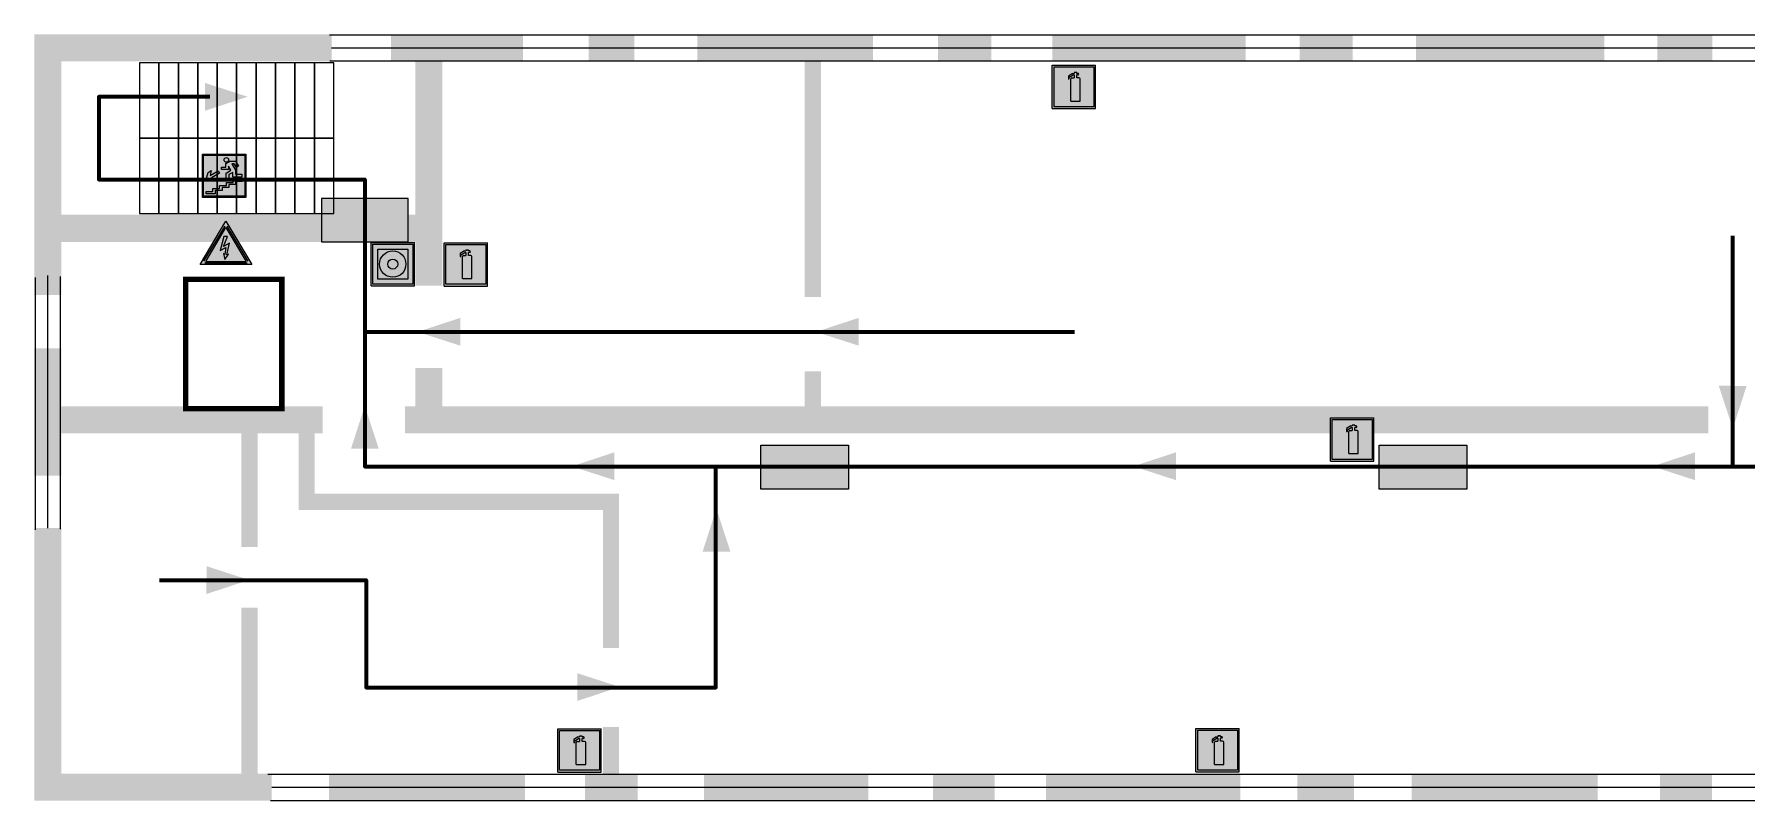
# Model space of a CAD drawing. Header units: millimetres. Extents: x 13114 to 67229, y 22859 to 38520.
# Drawn here: x 32279.9 to 32596.1, y 35297.6 to 35439.1 of the extents above; entities that cross this region are included whole.
import ezdxf

# ---------------------------------------------------------------- set-up
doc = ezdxf.new("R2010")
doc.units = ezdxf.units.MM
doc.layers.add('План_Штампы', color=7, linetype='Continuous')

# ---------------------------------------------------------------- blocks, each defined once
blk = doc.blocks.new('A$C7B4425F7')
at = {"true_color": 0xffffff}
blk.add_hatch(color=7, dxfattribs=at).paths.add_polyline_path([(0, 0), (-16, 0), (-16, -8), (0, -8)])
h = blk.add_hatch(color=126)
h.paths.add_polyline_path([(-0.2, -0.2), (-15.8, -0.2), (-15.8, -7.8), (-0.2, -7.8)])
h.paths.add_polyline_path([(-11.76, -2.03), (-11.76, -3.66), (-11.17, -3.66, -0.568275), (-11.17, -6.18), (-12.58, -6.18), (-12.58, -2.03)], flags=16)
h.paths.add_polyline_path([(-13.33, -4.12, -0.495768), (-13.59, -6.18), (-15.03, -6.18), (-15.03, -2.03), (-13.59, -2.03, -0.487973)], flags=16)
h.paths.add_polyline_path([(-10.25, -2.03), (-9.48, -2.03), (-9.48, -6.18), (-10.25, -6.18)], flags=16)
h.paths.add_polyline_path([(-13.84, -3.69), (-14.24, -3.69), (-14.24, -3.03), (-13.9, -3.03, -0.692621)], flags=0)
h.paths.add_polyline_path([(-9.15, -2.03), (-8.4, -2.03), (-8.04, -3.07), (-7.68, -2.03), (-6.93, -2.03), (-7.64, -4.1), (-6.93, -6.18), (-7.68, -6.18), (-8.04, -5.14), (-8.4, -6.18), (-9.15, -6.18), (-8.44, -4.1)], flags=16)
h.paths.add_polyline_path([(-11.76, -4.46), (-11.42, -4.46, -0.692621), (-11.36, -5.12), (-11.76, -5.12)], flags=0)
h.paths.add_polyline_path([(-13.9, -5.2), (-14.24, -5.2), (-14.24, -4.55), (-13.84, -4.55, -0.708038)], flags=0)
edge = h.paths.add_edge_path(flags=16)
edge.add_ellipse((-5.51, -4.08), major_axis=(0, 2.05), ratio=0.586184, start_angle=0, end_angle=360)
edge = h.paths.add_edge_path(flags=0)
edge.add_ellipse((-5.51, -4.08), major_axis=(0, 1.14), ratio=0.454828, start_angle=0, end_angle=360)
h.paths.add_polyline_path([(-4.13, -4.96, 0.377264), (-3.48, -4.52, 0.0555), (-3.16, -2.03), (-1.66, -2.03), (-1.66, -4.96), (-0.96, -4.96), (-0.96, -7.01), (-1.75, -7.01), (-1.75, -6.18), (-3.3, -6.18), (-3.3, -7.02), (-4.13, -7.02)], flags=16)
h.paths.add_polyline_path([(-2.73, -2.91), (-2.28, -2.91), (-2.28, -4.96), (-3.05, -4.96, 0.079136)], flags=0)
at = {"color": 126}
blk.add_lwpolyline([(-16, -8), (0, -8), (0, 0), (-16, 0)], close=True, dxfattribs=at)
blk = doc.blocks.new('вниз 3')
at = {"lineweight": 0, "true_color": 0xffffff}
h = blk.add_hatch(color=7, dxfattribs=at)
h.dxf.hatch_style = 1
h.paths.add_polyline_path([(40997.5, -4475.69), (40997.25, -4475.28), (40995.76, -4476.15), (40995.97, -4475.23), (40995.39, -4475.56), (40995.05, -4476.83), (40996.33, -4477.17), (40996.91, -4476.83), (40996, -4476.55)], flags=0)
h.paths.add_polyline_path([(40999.81, -4473.95), (41000.22, -4473.95), (41000.64, -4474.67), (41001.03, -4474.43), (41000.46, -4473.49), (41000.42, -4473.49), (40999.43, -4473.49), (40998.68, -4473.92), (40998.68, -4474.57), (40997.88, -4474.57), (40997.88, -4475), (40999.14, -4475), (40999.14, -4474.43), (40999.14, -4474.38), (40999.59, -4475.15), (40998.72, -4475.67), (40998.72, -4477.06), (40999.24, -4477.06), (40999.24, -4475.96), (40999.95, -4475.56), (40999.95, -4476.43), (41001.61, -4476.43), (41001.61, -4475.88), (41000.47, -4475.88), (41000.47, -4475.12)], flags=0)
h.paths.add_polyline_path([(40999.2, -4473.24, 1), (40998.35, -4473.24, 1)], flags=0)
h.paths.add_polyline_path([(41000.46, -4477.26), (41001.69, -4477.26), (41001.69, -4476.84), (41000.03, -4476.84), (41000.03, -4477.39), (40998.78, -4477.39), (40998.78, -4477.95), (40997.53, -4477.95), (40997.53, -4478.5), (40996.29, -4478.5), (40996.29, -4479.06), (40995.05, -4479.06), (40995.05, -4479.48), (40995.29, -4479.48), (40996.72, -4479.48), (40996.72, -4478.92), (40997.97, -4478.92), (40997.97, -4478.36), (40999.2, -4478.36), (40999.2, -4477.81), (41000.46, -4477.81)], flags=0)
h.paths.add_polyline_path([(41002.37, -4472.17), (40994.37, -4472.17), (40994.37, -4480.17), (41002.37, -4480.17)])
h.paths.add_polyline_path([(41002.16, -4479.96), (40994.57, -4479.96), (40994.57, -4472.37), (41002.16, -4472.37)], flags=16)
h.paths.add_polyline_path([(41001.61, -4475.88), (41001.61, -4476.43), (40999.95, -4476.43), (40999.95, -4475.56), (40999.24, -4475.96), (40999.24, -4477.06), (40998.72, -4477.06), (40998.72, -4475.67), (40999.59, -4475.15), (40999.14, -4474.38), (40999.14, -4474.43), (40999.14, -4475), (40997.88, -4475), (40997.88, -4474.57), (40998.68, -4474.57), (40998.68, -4473.92), (40999.43, -4473.49), (41000.42, -4473.49), (41000.46, -4473.49), (41001.03, -4474.43), (41000.64, -4474.67), (41000.22, -4473.95), (40999.81, -4473.95), (41000.47, -4475.12), (41000.47, -4475.88)], flags=0)
h.paths.add_polyline_path([(41001.69, -4476.84), (41001.69, -4477.26), (41000.46, -4477.26), (41000.46, -4477.81), (40999.2, -4477.81), (40999.2, -4478.36), (40997.97, -4478.36), (40997.97, -4478.92), (40996.72, -4478.92), (40996.72, -4479.48), (40995.05, -4479.48), (40995.05, -4479.06), (40996.29, -4479.06), (40996.29, -4478.5), (40997.53, -4478.5), (40997.53, -4477.95), (40998.78, -4477.95), (40998.78, -4477.39), (41000.03, -4477.39), (41000.03, -4476.84)], flags=0)
h.paths.add_polyline_path([(40998.35, -4473.24, -1), (40999.2, -4473.24, -1)], flags=0)
h.paths.add_polyline_path([(40997.5, -4475.69), (40996, -4476.55), (40996.91, -4476.83), (40996.33, -4477.17), (40995.05, -4476.83), (40995.39, -4475.56), (40995.97, -4475.23), (40995.76, -4476.15), (40997.25, -4475.28)], flags=0)
at = {"lineweight": 0}
h = blk.add_hatch(color=126, dxfattribs=at)
h.dxf.hatch_style = 1
h.paths.add_polyline_path([(41002.16, -4472.37), (40994.57, -4472.37), (40994.57, -4479.96), (41002.16, -4479.96)])
h.paths.add_polyline_path([(40995.97, -4475.23), (40995.76, -4476.15), (40997.25, -4475.28), (40997.5, -4475.69), (40996, -4476.55), (40996.91, -4476.83), (40996.33, -4477.17), (40995.05, -4476.83), (40995.39, -4475.56)], flags=16)
h.paths.add_polyline_path([(40997.88, -4474.57), (40998.68, -4474.57), (40998.68, -4473.92), (40999.43, -4473.49), (41000.42, -4473.49), (41000.46, -4473.49), (41001.03, -4474.43), (41000.64, -4474.67), (41000.22, -4473.95), (40999.81, -4473.95), (41000.47, -4475.12), (41000.47, -4475.88), (41001.61, -4475.88), (41001.61, -4476.43), (40999.95, -4476.43), (40999.95, -4475.56), (40999.24, -4475.96), (40999.24, -4477.06), (40998.72, -4477.06), (40998.72, -4475.67), (40999.59, -4475.15), (40999.14, -4474.38), (40999.14, -4474.43), (40999.14, -4475), (40997.88, -4475)], flags=16)
h.paths.add_polyline_path([(40998.35, -4473.24, -1), (40999.2, -4473.24, -1)], flags=16)
h.paths.add_polyline_path([(40997.53, -4477.95), (40998.78, -4477.95), (40998.78, -4477.39), (41000.03, -4477.39), (41000.03, -4476.84), (41001.69, -4476.84), (41001.69, -4477.26), (41000.46, -4477.26), (41000.46, -4477.81), (40999.2, -4477.81), (40999.2, -4478.36), (40997.97, -4478.36), (40997.97, -4478.92), (40996.72, -4478.92), (40996.72, -4479.48), (40995.05, -4479.48), (40995.05, -4479.06), (40996.29, -4479.06), (40996.29, -4478.5), (40997.53, -4478.5)], flags=16)
at = {"lineweight": 0, "true_color": 0xffffff}
h = blk.add_hatch(color=7, dxfattribs=at)
h.dxf.hatch_style = 1
h.paths.add_polyline_path([(40999.2, -4473.24, 1), (40998.35, -4473.24, 1)])
h.paths.add_polyline_path([(40999.81, -4473.95), (41000.22, -4473.95), (41000.64, -4474.67), (41001.03, -4474.43), (41000.46, -4473.49), (41000.42, -4473.49), (40999.43, -4473.49), (40998.68, -4473.92), (40998.68, -4474.57), (40997.88, -4474.57), (40997.88, -4475), (40999.14, -4475), (40999.14, -4474.43), (40999.14, -4474.38), (40999.59, -4475.15), (40998.72, -4475.67), (40998.72, -4477.06), (40999.24, -4477.06), (40999.24, -4475.96), (40999.95, -4475.56), (40999.95, -4476.43), (41001.61, -4476.43), (41001.61, -4475.88), (41000.47, -4475.88), (41000.47, -4475.12)])
h.paths.add_polyline_path([(40999.2, -4477.81), (41000.46, -4477.81), (41000.46, -4477.26), (41001.69, -4477.26), (41001.69, -4476.84), (41000.03, -4476.84), (41000.03, -4477.39), (40998.78, -4477.39), (40998.78, -4477.95), (40997.53, -4477.95), (40997.53, -4478.5), (40996.29, -4478.5), (40996.29, -4479.06), (40995.05, -4479.06), (40995.05, -4479.48), (40995.29, -4479.48), (40996.72, -4479.48), (40996.72, -4478.92), (40997.97, -4478.92), (40997.97, -4478.36), (40999.2, -4478.36)])
h.paths.add_polyline_path([(40997.5, -4475.69), (40997.25, -4475.28), (40995.76, -4476.15), (40995.97, -4475.23), (40995.39, -4475.56), (40995.05, -4476.83), (40996.33, -4477.17), (40996.91, -4476.83), (40996, -4476.55)])
at = {"color": 126, "lineweight": 0}
for points in [[(40994.37, -4472.17), (41002.37, -4472.17), (41002.37, -4480.17), (40994.37, -4480.17)], [(40994.57, -4472.37), (41002.16, -4472.37), (41002.16, -4479.96), (40994.57, -4479.96)]]:
    blk.add_lwpolyline(points, close=True, dxfattribs=at)
for points in [[(40995.05, -4476.83), (40995.39, -4475.56), (40995.97, -4475.23), (40995.76, -4476.15), (40997.25, -4475.28), (40997.5, -4475.69), (40996, -4476.55), (40996.91, -4476.83), (40996.33, -4477.17), (40995.05, -4476.83)], [(40999.14, -4474.43), (40999.14, -4475), (40997.88, -4475), (40997.88, -4474.57), (40998.68, -4474.57), (40998.68, -4473.92), (40999.43, -4473.49), (41000.42, -4473.49), (41000.46, -4473.49), (41001.03, -4474.43), (41000.64, -4474.67), (41000.22, -4473.95), (40999.81, -4473.95), (41000.47, -4475.12), (41000.47, -4475.88), (41001.61, -4475.88), (41001.61, -4476.43), (40999.95, -4476.43), (40999.95, -4475.56), (40999.24, -4475.96), (40999.24, -4477.06), (40998.72, -4477.06), (40998.72, -4475.67), (40999.59, -4475.15), (40999.14, -4474.38), (40999.14, -4474.43)], [(40995.29, -4479.48), (40995.05, -4479.48), (40995.05, -4479.06), (40996.29, -4479.06), (40996.29, -4478.5), (40997.53, -4478.5), (40997.53, -4477.95), (40998.78, -4477.95), (40998.78, -4477.39), (41000.03, -4477.39), (41000.03, -4476.84), (41001.69, -4476.84), (41001.69, -4477.26), (41000.46, -4477.26), (41000.46, -4477.81), (40999.2, -4477.81), (40999.2, -4478.36), (40997.97, -4478.36), (40997.97, -4478.92), (40996.72, -4478.92), (40996.72, -4479.48), (40995.05, -4479.48)]]:
    blk.add_lwpolyline(points, dxfattribs=at)
blk.add_circle((40998.77, -4473.24), 0.426, dxfattribs=at)
blk = doc.blocks.new('A$C54414219')
at = {"true_color": 0xffffff}
h = blk.add_hatch(color=7, dxfattribs=at)
h.paths.add_polyline_path([(2.39, -9.45), (2.39, -18.3), (11.23, -18.3), (11.23, -9.45)], flags=0)
h.paths.add_polyline_path([(10.71, -13.87, -1), (2.92, -13.87, -1)], flags=0)
h.paths.add_polyline_path([(8.3, -13.87, -1), (5.33, -13.87, -1)], flags=0)
h.paths.add_polyline_path([(0.41, -7.47), (0.41, -20.27), (13.21, -20.27), (13.21, -7.47)])
h.paths.add_polyline_path([(0.92, -19.77), (12.71, -19.77), (12.71, -7.98), (0.92, -7.98)], flags=16)
h.paths.add_polyline_path([(11.23, -9.45), (11.23, -18.3), (2.39, -18.3), (2.39, -9.45)], flags=0)
at = {"lineweight": 5}
h = blk.add_hatch(color=242, dxfattribs=at)
h.paths.add_polyline_path([(12.71, -7.98), (0.92, -7.98), (0.92, -19.77), (12.71, -19.77)])
h.paths.add_polyline_path([(11.23, -18.3), (2.39, -18.3), (2.39, -9.45), (11.23, -9.45)], flags=16)
h.paths.add_polyline_path([(10.71, -13.87, -1), (2.92, -13.87, -1)], flags=0)
h.paths.add_polyline_path([(8.3, -13.87, -1), (5.33, -13.87, -1)], flags=0)
at = {"true_color": 0xffffff}
h = blk.add_hatch(color=7, dxfattribs=at)
h.paths.add_polyline_path([(2.39, -9.45), (2.39, -18.3), (11.23, -18.3), (11.23, -9.45)])
h.paths.add_polyline_path([(10.71, -13.87, -1), (2.92, -13.87, -1)], flags=16)
h.paths.add_polyline_path([(8.3, -13.87, -1), (5.33, -13.87, -1)], flags=0)
at = {"lineweight": 5}
h = blk.add_hatch(color=242, dxfattribs=at)
h.paths.add_polyline_path([(2.92, -13.87, 1), (10.71, -13.87, 1)])
h.paths.add_polyline_path([(8.3, -13.87, -1), (5.33, -13.87, -1)], flags=16)
at = {"color": 242, "lineweight": 5}
for p, q in [((0.41, -20.27), (0.41, -7.47)), ((0.41, -7.47), (13.21, -7.47)), ((0.41, -7.47), (13.21, -7.47)), ((13.21, -20.27), (13.21, -7.47)), ((0.41, -20.27), (13.21, -20.27))]:
    blk.add_line(p, q, dxfattribs=at)
for points in [[(0.92, -7.98), (12.71, -7.98), (12.71, -19.77), (0.92, -19.77)], [(2.39, -9.45), (11.23, -9.45), (11.23, -18.3), (2.39, -18.3)]]:
    blk.add_lwpolyline(points, close=True, dxfattribs=at)
for radius in [3.89, 1.49]:
    blk.add_circle((6.81, -13.87), radius, dxfattribs=at)
blk = doc.blocks.new('A$C3AD82952')
at = {"true_color": 0xf5f5ff}
h = blk.add_hatch(color=7, dxfattribs=at)
h.dxf.hatch_style = 1
h.paths.add_polyline_path([(8.21, 8.73, 0.414214), (7.89, 9.05), (7.22, 9.05), (7.22, 9.92), (7.59, 9.92, 1), (7.57, 10.36), (7.22, 10.36), (7.22, 10.6), (6.43, 10.6), (6.43, 10.36), (6.01, 10.36), (4.74, 9.59), (4.74, 8.69), (4.98, 8.73), (4.98, 9.26), (6.12, 9.91), (6.43, 9.91), (6.43, 9.05), (5.76, 9.05, 0.414214), (5.44, 8.73), (5.44, 2.2), (8.21, 2.2)], flags=0)
h.paths.add_polyline_path([(12.8, 12.8), (0, 12.8), (0, 0), (12.8, 0)])
h.paths.add_polyline_path([(0.51, 12.29), (12.29, 12.29), (12.29, 0.51), (0.51, 0.51)], flags=16)
h.paths.add_polyline_path([(4.74, 9.59), (6.01, 10.36), (6.43, 10.36), (6.43, 10.6), (7.22, 10.6), (7.22, 10.36), (7.59, 10.36, -0.94586), (7.59, 9.92), (7.22, 9.92), (7.22, 9.05), (7.89, 9.05, -0.414214), (8.21, 8.73), (8.21, 2.2), (5.44, 2.2), (5.44, 8.73, -0.414214), (5.76, 9.05), (6.43, 9.05), (6.43, 9.91), (6.12, 9.91), (4.98, 9.26), (4.98, 8.73), (4.74, 8.69)], flags=0)
h = blk.add_hatch(color=242)
h.dxf.hatch_style = 1
h.paths.add_polyline_path([(12.29, 12.29), (0.51, 12.29), (0.51, 0.51), (12.29, 0.51)])
h.paths.add_polyline_path([(4.74, 8.69), (4.74, 9.59), (6.01, 10.36), (6.43, 10.36), (6.43, 10.6), (7.22, 10.6), (7.22, 10.36), (7.59, 10.36, -0.94586), (7.59, 9.92), (7.22, 9.92), (7.22, 9.05), (7.89, 9.05, -0.414214), (8.21, 8.73), (8.21, 2.2), (5.44, 2.2), (5.44, 8.73, -0.414214), (5.76, 9.05), (6.43, 9.05), (6.43, 9.91), (6.12, 9.91), (4.98, 9.26), (4.98, 8.73)], flags=16)
h = blk.add_hatch(color=7, dxfattribs=at)
h.dxf.hatch_style = 1
h.paths.add_polyline_path([(8.21, 8.73, 0.414214), (7.89, 9.05), (7.22, 9.05), (7.22, 9.92), (7.59, 9.92, 1), (7.57, 10.36), (7.22, 10.36), (7.22, 10.6), (6.43, 10.6), (6.43, 10.36), (6.01, 10.36), (4.74, 9.59), (4.74, 8.69), (4.98, 8.73), (4.98, 9.26), (6.12, 9.91), (6.43, 9.91), (6.43, 9.05), (5.76, 9.05, 0.414214), (5.44, 8.73), (5.44, 2.2), (8.21, 2.2)])
at = {"color": 242, "lineweight": 5}
for p, q in [((0, 0), (0, 12.8)), ((0, 12.8), (12.8, 12.8)), ((6.01, 10.36), (4.74, 9.59)), ((6.01, 10.36), (6.43, 10.36)), ((7.22, 10.6), (6.43, 10.6)), ((6.43, 10.6), (6.43, 10.36)), ((7.22, 10.36), (7.22, 10.6)), ((7.59, 10.36), (7.22, 10.36)), ((12.8, 0), (12.8, 12.8)), ((4.74, 9.59), (4.74, 8.69)), ((4.74, 8.69), (4.98, 8.73)), ((4.98, 9.26), (6.12, 9.91)), ((4.98, 8.73), (4.98, 9.26)), ((5.44, 2.2), (5.44, 8.73)), ((5.76, 9.05), (6.43, 9.05)), ((6.12, 9.91), (6.43, 9.91)), ((6.43, 9.91), (6.43, 9.05)), ((7.22, 9.05), (7.22, 9.92)), ((7.59, 9.92), (7.22, 9.92)), ((7.89, 9.05), (7.22, 9.05)), ((8.21, 2.2), (8.21, 8.73)), ((0, 0), (12.8, 0)), ((5.44, 2.2), (8.21, 2.2))]:
    blk.add_line(p, q, dxfattribs=at)
blk.add_lwpolyline([(0.51, 12.29), (12.29, 12.29), (12.29, 0.51), (0.51, 0.51)], close=True, dxfattribs=at)
for centre, radius, start, end in [((7.58, 10.14), 0.223, 273.1875, 86.8125), ((5.76, 8.73), 0.32, 90, 180), ((7.89, 8.73), 0.32, 0, 90)]:
    blk.add_arc(centre, radius, start, end, dxfattribs=at)
blk = doc.blocks.new('A$C3E6D3DDE')
at = {"lineweight": 5}
h = blk.add_hatch(color=40, dxfattribs=at)
h.paths.add_polyline_path([(24.1, 1.45), (16.46, -11.35), (31.74, -11.35)])
h.paths.add_polyline_path([(24.09, -0.46), (30.03, -10.41), (18.14, -10.41)], flags=16)
h.paths.add_polyline_path([(24.54, -3.08), (23.41, -6.02), (25.13, -5.01), (24.33, -8.5), (24.82, -8.27), (23.79, -9.86), (23.4, -8.04), (23.8, -8.43), (24.04, -6.29), (22.39, -7.25), (23.44, -3.08)], flags=0)
h = blk.add_hatch(color=256, dxfattribs=at)
h.paths.add_polyline_path([(24.37, 0.03, 0.567511), (23.82, 0.03), (17.59, -10.4, 0.582454), (17.86, -10.88), (30.32, -10.88, 0.582149), (30.6, -10.4)])
h.paths.add_polyline_path([(24.09, -0.46), (18.14, -10.41), (30.03, -10.41)], flags=16)
h.paths.add_polyline_path([(24.54, -3.08), (23.41, -6.02), (25.13, -5.01), (24.33, -8.5), (24.82, -8.27), (23.79, -9.86), (23.4, -8.04), (23.8, -8.43), (24.04, -6.29), (22.39, -7.25), (23.44, -3.08)], flags=0)
h = blk.add_hatch(color=40, dxfattribs=at)
h.paths.add_polyline_path([(24.09, -0.46), (18.14, -10.41), (30.03, -10.41)])
h.paths.add_polyline_path([(24.82, -8.27), (23.79, -9.86), (23.4, -8.04), (23.8, -8.43), (24.04, -6.29), (22.39, -7.25), (23.44, -3.08), (24.54, -3.08), (23.41, -6.02), (25.13, -5.01), (24.33, -8.5)], flags=16)
at = {"color": 40, "lineweight": 5}
for p, q in [((16.46, -11.35), (24.1, 1.45)), ((24.1, 1.45), (31.74, -11.35))]:
    blk.add_line(p, q, dxfattribs=at)
at = {"lineweight": 5}
for p, q in [((17.59, -10.4), (23.82, 0.03)), ((24.37, 0.03), (30.6, -10.4)), ((18.14, -10.41), (24.09, -0.46)), ((23.44, -3.08), (22.39, -7.25)), ((23.41, -6.02), (24.54, -3.08)), ((25.13, -5.01), (23.41, -6.02)), ((24.54, -3.08), (23.44, -3.08)), ((24.09, -0.46), (30.03, -10.41)), ((24.33, -8.5), (25.13, -5.01)), ((22.39, -7.25), (24.04, -6.29)), ((23.8, -8.43), (23.4, -8.04)), ((23.4, -8.04), (23.79, -9.86)), ((23.79, -9.86), (24.82, -8.27)), ((24.04, -6.29), (23.8, -8.43)), ((24.82, -8.27), (24.33, -8.5)), ((17.86, -10.88), (30.32, -10.88)), ((18.14, -10.41), (30.03, -10.41))]:
    blk.add_line(p, q, dxfattribs=at)
at = {"color": 50, "lineweight": 5}
blk.add_line((31.74, -11.35), (16.46, -11.35), dxfattribs=at)
blk = doc.blocks.new('A$C32E8229D')
at = {"true_color": 0xffffff}
blk.add_hatch(color=7, dxfattribs=at).paths.add_polyline_path([(0, 0), (0, -8), (16, -8), (16, 0)])
h = blk.add_hatch(color=126)
h.paths.add_polyline_path([(0.2, -0.2), (15.8, -0.2), (15.8, -7.8), (0.2, -7.8)])
h.paths.add_polyline_path([(13.49, -2.05), (12.08, -2.05), (11.37, -2.63, 0.162397), (11.29, -2.84), (11.29, -3.63), (10.35, -3.63), (10.35, -4.05), (11.68, -4.05), (11.68, -3.48), (12.26, -4.28), (11.29, -5.1), (11.29, -6.78), (11.85, -6.78), (11.85, -5.44), (12.8, -4.64), (12.8, -5.94), (14.46, -5.94), (14.46, -5.39), (13.45, -5.39), (13.45, -3.97), (12.46, -2.59), (13.15, -2.59), (13.69, -3.34), (14.18, -3)], flags=16)
h.paths.add_polyline_path([(10.74, -1.82, 1), (11.8, -1.82, 1)], flags=16)
h.paths.add_polyline_path([(9.39, -3.59), (5.99, -3.59), (6.56, -3.03), (5.91, -3.03), (5.1, -3.83), (5.91, -4.64), (6.56, -4.64), (5.99, -4.09), (9.39, -4.09)], flags=16)
h.paths.add_polyline_path([(4.29, -1.08), (1.72, -1.08), (1.72, -6.6), (4.29, -6.6)], flags=16)
at = {"color": 126}
blk.add_lwpolyline([(16, -8), (0, -8), (0, 0), (16, 0)], close=True, dxfattribs=at)

msp = doc.modelspace()

# ---------------------------------------------------------------- linework, layer by layer
at = {"lineweight": 100, "const_width": 5}
for points in [[(32282.44, 35390.96), (32282.44, 35436.58), (32334.82, 35436.58)], [(32345.6, 35403.26), (32352.8, 35403.26), (32352.8, 35392.7), (32352.8, 35436.58)], [(32345.81, 35436.58), (32370.14, 35436.58)], [(32382.3, 35436.58), (32390.73, 35436.58)], [(32402.36, 35436.58), (32434.76, 35436.58)], [(32446.75, 35436.58), (32456.61, 35436.58)], [(32467.85, 35436.58), (32503.56, 35436.58)], [(32513.54, 35436.58), (32523.31, 35436.58)], [(32535.01, 35436.58), (32569.79, 35436.58)], [(32579.58, 35436.58), (32589.69, 35436.58)], [(32282.44, 35403.26), (32335.36, 35403.26)], [(32282.44, 35357.62), (32282.44, 35381.1)], [(32352.8, 35367.94), (32352.8, 35377.48)], [(32282.44, 35367.94), (32333.21, 35367.94)], [(32348.4, 35367.94), (32589, 35367.94)], [(32323.79, 35300.15), (32282.44, 35300.15), (32282.44, 35347.96)], [(32370.5, 35300.15), (32334.36, 35300.15)], [(32391.35, 35300.15), (32381.62, 35300.15)], [(32433.89, 35300.15), (32403.59, 35300.15)], [(32457.24, 35300.15), (32445.84, 35300.15)], [(32502.56, 35300.15), (32466.7, 35300.15)], [(32523.55, 35300.15), (32513.12, 35300.15)], [(32568.55, 35300.15), (32534.19, 35300.15)], [(32589.65, 35300.15), (32580.06, 35300.15)]]:
    msp.add_lwpolyline(points, dxfattribs=at)
at = {"lineweight": 0}
for points in [[(32334.43, 35438.98), (32792.51, 35438.98)], [(32334.82, 35436.58), (32792.9, 35436.58)], [(32334.53, 35434.19), (32792.61, 35434.19)], [(32280.15, 35347.61), (32280.15, 35394.22)], [(32282.44, 35347.96), (32282.44, 35394.57)], [(32284.8, 35347.78), (32284.8, 35394.39)], [(32323.07, 35302.55), (32810.73, 35302.55)], [(32323.79, 35300.15), (32811.46, 35300.15)], [(32323.79, 35300.15), (32811.46, 35300.15)], [(32323.52, 35297.67), (32811.18, 35297.67)]]:
    msp.add_lwpolyline(points, dxfattribs=at)
at = {"lineweight": 0, "const_width": 3}
for points in [[(32423.64, 35434.65), (32423.64, 35390.61)], [(32423.64, 35376.89), (32423.64, 35367.13)], [(32319.67, 35368.3), (32319.67, 35344.48)], [(32330.22, 35367.9), (32330.22, 35352.8), (32386.4, 35352.8), (32386.4, 35325.8)], [(32319.67, 35333.27), (32319.67, 35300.21)], [(32386.4, 35311.26), (32386.4, 35300.96)]]:
    msp.add_lwpolyline(points, dxfattribs=at)
at = {"lineweight": 0}
for points in [[(32299.36, 35419.91), (32302.95, 35419.91), (32302.95, 35433.83), (32299.36, 35433.83)], [(32302.95, 35419.91), (32306.54, 35419.91), (32306.54, 35433.83), (32302.95, 35433.83)], [(32306.54, 35419.91), (32310.13, 35419.91), (32310.13, 35433.83), (32306.54, 35433.83)], [(32310.13, 35419.91), (32313.72, 35419.91), (32313.72, 35433.83), (32310.13, 35433.83)], [(32313.72, 35419.91), (32317.3, 35419.91), (32317.3, 35433.83), (32313.72, 35433.83)], [(32317.3, 35419.91), (32320.89, 35419.91), (32320.89, 35433.83), (32317.3, 35433.83)], [(32320.89, 35419.91), (32324.48, 35419.91), (32324.48, 35433.83), (32320.89, 35433.83)], [(32324.48, 35419.91), (32328.07, 35419.91), (32328.07, 35433.83), (32324.48, 35433.83)], [(32328.07, 35419.91), (32331.66, 35419.91), (32331.66, 35433.83), (32328.07, 35433.83)], [(32331.66, 35419.91), (32335.25, 35419.91), (32335.25, 35433.83), (32331.66, 35433.83)], [(32299.36, 35405.98), (32302.95, 35405.98), (32302.95, 35419.91), (32299.36, 35419.91)], [(32302.95, 35405.98), (32306.54, 35405.98), (32306.54, 35419.91), (32302.95, 35419.91)], [(32306.54, 35405.98), (32310.13, 35405.98), (32310.13, 35419.91), (32306.54, 35419.91)], [(32310.13, 35405.98), (32313.72, 35405.98), (32313.72, 35419.91), (32310.13, 35419.91)], [(32313.72, 35405.98), (32317.3, 35405.98), (32317.3, 35419.91), (32313.72, 35419.91)], [(32317.3, 35405.98), (32320.89, 35405.98), (32320.89, 35419.91), (32317.3, 35419.91)], [(32320.89, 35405.98), (32324.48, 35405.98), (32324.48, 35419.91), (32320.89, 35419.91)], [(32324.48, 35405.98), (32328.07, 35405.98), (32328.07, 35419.91), (32324.48, 35419.91)], [(32328.07, 35405.98), (32331.66, 35405.98), (32331.66, 35419.91), (32328.07, 35419.91)], [(32331.66, 35405.98), (32335.25, 35405.98), (32335.25, 35419.91), (32331.66, 35419.91)]]:
    msp.add_lwpolyline(points, close=True, dxfattribs=at)
at = {"color": 126, "lineweight": 100, "true_color": 0x008754}
for points in [[(32312.34, 35427.54), (32291.88, 35427.54), (32291.88, 35412.26), (32340.98, 35412.26), (32340.98, 35359.33), (32807.21, 35359.33), (32807.21, 35387.13)], [(32593.49, 35359.33), (32593.49, 35401.86)], [(32340.98, 35384.15), (32471.96, 35384.15)], [(32303.07, 35338.37), (32341.21, 35338.37), (32341.21, 35318.56), (32405.77, 35318.56), (32405.77, 35359.33)]]:
    msp.add_lwpolyline(points, dxfattribs=at)
at = {"lineweight": 0, "const_width": 1}
msp.add_lwpolyline([(32307.89, 35393.84), (32325.64, 35393.84), (32325.64, 35369.98), (32307.89, 35369.98)], close=True, dxfattribs=at)
at = {"layer": 'План_Штампы', "color": 126, "true_color": 0x008754}
for points in [[(32311.45, 35424.96), (32311.47, 35430.1), (32319.34, 35427.55)], [(32358.59, 35386.75), (32358.57, 35381.62), (32350.69, 35384.16)], [(32432.13, 35386.75), (32432.12, 35381.62), (32424.24, 35384.16)], [(32590.9, 35374.21), (32596.04, 35374.2), (32593.49, 35366.32)], [(32343.54, 35362.59), (32338.41, 35362.6), (32340.95, 35370.48)], [(32387.04, 35361.94), (32387.03, 35356.8), (32379.15, 35359.35)], [(32490.71, 35361.94), (32490.7, 35356.8), (32482.82, 35359.35)], [(32586.52, 35361.94), (32586.5, 35356.8), (32578.62, 35359.35)], [(32408.45, 35343.61), (32403.32, 35343.63), (32405.86, 35351.51)], [(32311.73, 35335.79), (32311.74, 35340.93), (32319.62, 35338.38)], [(32380.16, 35316.05), (32380.18, 35321.18), (32388.05, 35318.64)]]:
    msp.add_solid(points, dxfattribs=at)

# ---------------------------------------------------------------- block references
at = {"xscale": 0.625, "yscale": 0.625, "zscale": 0.625}
for name, p in [('A$C3AD82952', (32467.87, 35425.38)), ('A$C3E6D3DDE', (32300.27, 35403.68)), ('A$C54414219', (32341.86, 35405.34)), ('A$C3AD82952', (32355.59, 35392.62)), ('A$C3AD82952', (32519.22, 35360.32)), ('A$C3AD82952', (32376.6, 35302.94)), ('A$C3AD82952', (32494.39, 35302.98))]:
    msp.add_blockref(name, p, dxfattribs=at)
at = {"color": 126, "true_color": 0x008754}
msp.add_blockref('вниз 3', (-8683.37, 39889.14), dxfattribs=at)
at = {"layer": 'План_Штампы'}
msp.add_blockref('A$C7B4425F7', (32348.96, 35408.76), dxfattribs=at)
at = {"layer": 'План_Штампы', "color": 126, "true_color": 0x008754, "xscale": 1.012510887696, "yscale": 1.012510887696, "zscale": 1.012510887696, "rotation": 359.9978653237145}
for p in [(32414.04, 35363.25), (32528.2, 35363.25)]:
    msp.add_blockref('A$C32E8229D', p, dxfattribs=at)

doc.saveas('drawing.dxf')
